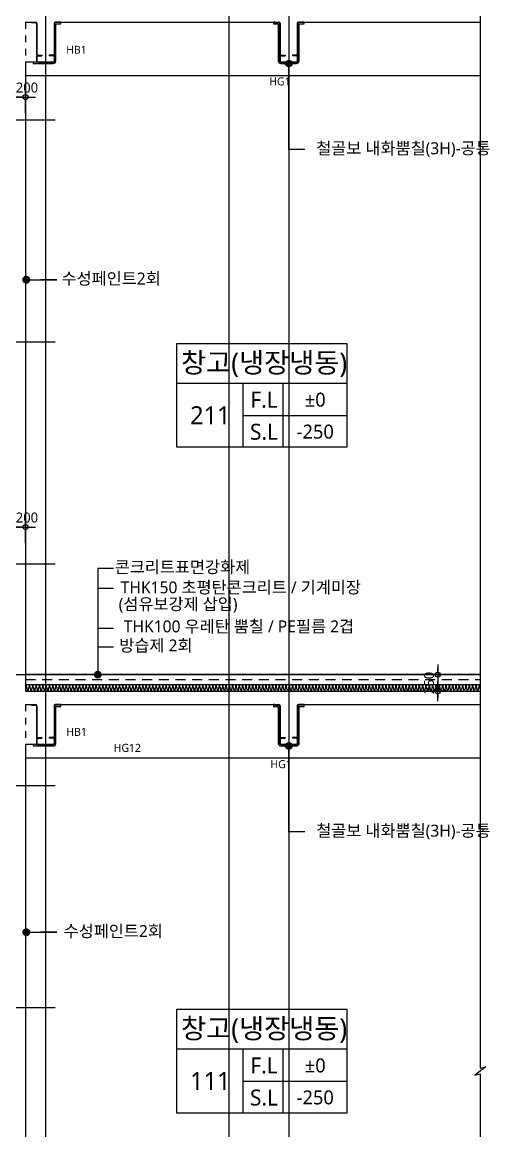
# Model space of a CAD drawing. Header units: millimetres. Extents: x -27104 to 125781, y -3376 to 46996.
# Drawn here: x 81608 to 88625, y 21046 to 37698 of the extents above; entities that cross this region are included whole.
import ezdxf
from ezdxf.enums import TextEntityAlignment as Align

# ---------------------------------------------------------------- set-up
doc = ezdxf.new("R2010")
doc.units = ezdxf.units.MM
doc.header["$LTSCALE"] = 100
doc.header["$MEASUREMENT"] = 0
doc.header["$PDSIZE"] = -10
for name, pattern in [('CEN', [62, 60, -1, 0, -1]), ('HID', [2.5, 1.5, -1]), ('HIDDEN', [2, 1, -1])]:
    doc.linetypes.add(name, pattern=pattern)
doc.layers.get('0').update_dxf_attribs({"linetype": 'CONTINUOUS'})
doc.layers.get('Defpoints').update_dxf_attribs({"color": 171, "linetype": 'CONTINUOUS'})
for name, color, linetype in [('CEN(ST)', 1, 'CEN'), ('CON', 2, 'CONTINUOUS'), ('ELE-6', 8, 'CONTINUOUS'), ('FIN', 8, 'CONTINUOUS'), ('FIN-2', 9, 'CONTINUOUS'), ('HF', 3, 'CONTINUOUS'), ('LED', 7, 'CONTINUOUS'), ('NDIM', 7, 'CONTINUOUS'), ('SYM', 7, 'CONTINUOUS'), ('TEXT(MIN)', 7, 'CONTINUOUS'), ('TEXT(노트)', 7, 'CONTINUOUS'), ('TEXT(실명)', 3, 'CONTINUOUS'), ('TEXT-기입', 6, 'CONTINUOUS'), ('TITLE', 7, 'CONTINUOUS'), ('wire-meshes', 1, 'CONTINUOUS')]:
    doc.layers.add(name, color=color, linetype=linetype)
doc.styles.add('CGS', font='cgse', dxfattribs={"bigfont": 'cgs'})
doc.styles.add('나눔바른고딕', font='NanumBarunGothic.ttf')
doc.dimstyles.new('NDIM 1200', dxfattribs={"dimscale": 75, "dimtxt": 3, "dimasz": 1, "dimexe": 2, "dimexo": 2, "dimgap": 1, "dimtad": 1, "dimdec": 0, "dimdsep": 46, "dimtxsty": 'CGS', "dimblk": 'DOT0', "dimcen": 1, "dimdle": 8, "dimclrd": 256, "dimclre": 256, "dimclrt": 256, "dimadec": 0, "dimazin": 0, "dimtfac": 1, "dimtdec": 0, "dimtix": 1, "dimtmove": 2, "dimatfit": 3, "dimldrblk": 'DOT0', "dimfxl": 1, "dimtolj": 1, "dimtzin": 0, "dimlwd": -1, "dimlwe": -1, "dimarcsym": 0})

# ---------------------------------------------------------------- blocks, each defined once
blk = doc.blocks.new('A$C51E23882')
at = {"layer": 'TITLE'}
blk.add_lwpolyline([(8500, 0), (0, 0), (0, 5200), (8500, 5200)], close=True, dxfattribs=at)
for points in [[(8500, 3200), (0, 3200)], [(3300, 3200), (3300, 0)], [(5300, 3200), (5300, 0)], [(3300, 1600), (8500, 1600)]]:
    blk.add_lwpolyline(points, dxfattribs=at)
at = {"layer": 'TITLE', "style": '나눔바른고딕'}
for s, p in [('F.L', (4352, 2378)), ('S.L', (4352, 778))]:
    blk.add_text(s, height=800, dxfattribs=at).set_placement(p, align=Align.MIDDLE)
blk = doc.blocks.new('*U160')
at = {"layer": 'Defpoints'}
blk.add_point((0, 0), dxfattribs=at)
at = {"layer": 'HF'}
for p, q in [((-209, 0), (-147, 0)), ((-209, 0), (-209, -6)), ((209, 0), (147, 0)), ((209, 0), (209, -6)), ((-209, -6), (-147, -6)), ((-135, -18), (-135, -482)), ((-129, -18), (-129, -482)), ((129, -18), (129, -482)), ((135, -18), (135, -482)), ((209, -6), (147, -6)), ((-117, -494), (-55, -494)), ((-55, -494), (-55, -500)), ((117, -494), (55, -494)), ((55, -494), (55, -500)), ((-135, -518), (-135, -582)), ((-129, -518), (-129, -582)), ((-117, -500), (-55, -500)), ((-117, -506), (-55, -506)), ((-117, -594), (117, -594)), ((-117, -600), (117, -600)), ((-55, -500), (-55, -506)), ((117, -500), (55, -500)), ((55, -500), (55, -506)), ((117, -506), (55, -506)), ((129, -518), (129, -582)), ((135, -518), (135, -582))]:
    blk.add_line(p, q, dxfattribs=at)
for centre, radius, start, end in [((-147, -18), 18, 360, 450), ((147, -18), 18, 90, 180), ((-147, -18), 12, 360, 450), ((147, -18), 12, 90, 180), ((-117, -482), 18, 180, 270), ((-117, -482), 12, 180, 270), ((117, -482), 12, 270, 360), ((117, -482), 18, 270, 360), ((-117, -518), 18, 90, 180), ((-117, -582), 18, 180, 270), ((-117, -518), 12, 90, 180), ((-117, -582), 12, 180, 270), ((117, -518), 18, 0, 90), ((117, -518), 12, 0, 90), ((117, -582), 12, 270, 360), ((117, -582), 18, 270, 360)]:
    blk.add_arc(centre, radius, start, end, dxfattribs=at)
blk = doc.blocks.new('DOT0')
blk.add_line((-3, 0), (3, 0))
at = {"color": 6}
blk.add_circle((0, 0), 0.75, dxfattribs=at)
blk = doc.blocks.new('*D254')
at = {"layer": 'Defpoints', "color": 0, "ltscale": 0.4, "transparency": 16777216}
for p in [(81657, 30115), (81457, 29773), (81657, 29773)]:
    blk.add_point(p, dxfattribs=at)
at = {"layer": 'NDIM', "ltscale": 0.4, "transparency": 16777216}
for p, q in [((81457, 29873), (81457, 30215)), ((81657, 29873), (81657, 30215)), ((81507, 30115), (81607, 30115))]:
    blk.add_line(p, q, dxfattribs=at)
at = {"layer": 'NDIM', "ltscale": 0.4, "transparency": 16777216, "xscale": 50, "yscale": 50, "zscale": 50, "rotation": 180}
blk.add_blockref('DOT0', (81457, 30115), dxfattribs=at)
at = {"layer": 'NDIM', "ltscale": 0.4, "transparency": 16777216, "xscale": 50, "yscale": 50, "zscale": 50}
blk.add_blockref('DOT0', (81657, 30115), dxfattribs=at)
at = {"layer": 'NDIM', "ltscale": 0.4, "transparency": 16777216, "insert": (81679, 30257), "char_height": 150, "attachment_point": 5, "style": '나눔바른고딕'}
blk.add_mtext('\\A1;200', dxfattribs=at)
blk = doc.blocks.new('*D268')
at = {"layer": 'Defpoints', "color": 0, "ltscale": 0.4, "transparency": 16777216}
for p in [(81657, 36573), (81457, 36231), (81657, 36231)]:
    blk.add_point(p, dxfattribs=at)
at = {"layer": 'NDIM', "ltscale": 0.4, "transparency": 16777216}
for p, q in [((81457, 36331), (81457, 36673)), ((81657, 36331), (81657, 36673)), ((81507, 36573), (81607, 36573))]:
    blk.add_line(p, q, dxfattribs=at)
at = {"layer": 'NDIM', "ltscale": 0.4, "transparency": 16777216, "xscale": 50, "yscale": 50, "zscale": 50, "rotation": 180}
blk.add_blockref('DOT0', (81457, 36573), dxfattribs=at)
at = {"layer": 'NDIM', "ltscale": 0.4, "transparency": 16777216, "xscale": 50, "yscale": 50, "zscale": 50}
blk.add_blockref('DOT0', (81657, 36573), dxfattribs=at)
at = {"layer": 'NDIM', "ltscale": 0.4, "transparency": 16777216, "insert": (81679, 36715), "char_height": 150, "attachment_point": 5, "style": '나눔바른고딕'}
blk.add_mtext('\\A1;200', dxfattribs=at)
blk = doc.blocks.new('*D447')
at = {"layer": 'Defpoints', "color": 0, "ltscale": 0.4, "transparency": 16777216}
for p in [(88094, 27898), (87844, 27648), (88094, 27648)]:
    blk.add_point(p, dxfattribs=at)
at = {"layer": 'NDIM', "ltscale": 0.4, "transparency": 16777216}
for p, q in [((87844, 27948), (87844, 27998)), ((87994, 27898), (87744, 27898)), ((87844, 27898), (87844, 27648)), ((87994, 27648), (87744, 27648)), ((87844, 27598), (87844, 27548))]:
    blk.add_line(p, q, dxfattribs=at)
at = {"layer": 'NDIM', "ltscale": 0.4, "transparency": 16777216, "xscale": 50, "yscale": 50, "zscale": 50}
for p, rotation in [((87844, 27898), 270), ((87844, 27648), 90)]:
    blk.add_blockref('DOT0', p, dxfattribs=dict(at, rotation=rotation))
at = {"layer": 'NDIM', "ltscale": 0.4, "transparency": 16777216, "insert": (87713, 27773), "char_height": 150, "attachment_point": 5, "rotation": 90, "style": '나눔바른고딕'}
blk.add_mtext('\\A1;250', dxfattribs=at)

msp = doc.modelspace()

# ---------------------------------------------------------------- hatches: boundary and pattern name
at = {"ltscale": 10000}
h = msp.add_hatch(color=256, dxfattribs=at)
h.dxf.hatch_style = 1
edge = h.paths.add_edge_path()
edge.add_arc((85606.8, 37076.9), 50, 360, 720, ccw=False)
h = msp.add_hatch(color=256, dxfattribs=at)
h.dxf.hatch_style = 1
edge = h.paths.add_edge_path()
edge.add_arc((82741.8, 27897.9), 50, 0, 360)
h = msp.add_hatch(color=256, dxfattribs=at)
h.dxf.hatch_style = 1
edge = h.paths.add_edge_path()
edge.add_arc((85606.8, 26826.9), 50, 360, 720, ccw=False)

# ---------------------------------------------------------------- linework, layer by layer
at = {"layer": 'CEN(ST)', "ltscale": 10000}
for p, q in [((81956.8, 38897.9), (81956.8, 16145.9)), ((84706.8, 38897.9), (84706.8, 825)), ((85606.8, 38897.9), (85606.8, 825)), ((70860.6, 36231.3), (82104.8, 36231.3)), ((70860.6, 32897.9), (82104.8, 32897.9)), ((70860.6, 29564.6), (82104.8, 29564.6)), ((70860.6, 27897.9), (88481.4, 27897.9)), ((70860.6, 26231.3), (82104.8, 26231.3)), ((70860.6, 22897.9), (82104.8, 22897.9))]:
    msp.add_line(p, q, dxfattribs=at)
at = {"layer": 'CON', "ltscale": 10000}
for p, q in [((81656.8, 37097.9), (81656.8, 27647.9)), ((81839.8, 37097.9), (81656.8, 37097.9)), ((81656.8, 26847.9), (81656.8, 17647.9)), ((81839.8, 26847.9), (81656.8, 26847.9))]:
    msp.add_line(p, q, dxfattribs=at)
at = {"layer": 'CON', "ltscale": 0.1}
msp.add_line((81656.8, 27647.9), (88481.4, 27647.9), dxfattribs=at)
for points in [[(82103.8, 37697.9), (85459.8, 37697.9)], [(85753.8, 37697.9), (88481.4, 37697.9)], [(82103.8, 27447.9), (85459.8, 27447.9)], [(85753.8, 27447.9), (88481.4, 27447.9)]]:
    msp.add_lwpolyline(points, dxfattribs=at)
at = {"layer": 'ELE-6', "ltscale": 10000}
for points in [[(81656.8, 36897.9), (88481.4, 36897.9)], [(81656.8, 26647.9), (88481.4, 26647.9)]]:
    msp.add_lwpolyline(points, dxfattribs=at)
at = {"layer": 'FIN', "ltscale": 10000}
msp.add_line((88481.4, 27897.9), (81656.8, 27897.9), dxfattribs=at)
for points in [[(81771.8, 37097.9), (81771.8, 37076.9), (82073.8, 37076.9, 0.4142136), (82112.8, 37115.9), (82112.8, 37670.9), (82186.8, 37670.9), (82186.8, 37697.9), (82165.8, 37697.9), (82165.8, 37691.9), (82103.8, 37691.9, 0.4142136), (82091.8, 37679.9), (82091.8, 37115.9, -0.4142136), (82073.8, 37097.9)], [(85815.8, 37697.9), (85815.8, 37691.9), (85753.8, 37691.9, 0.4142136), (85741.8, 37679.9), (85741.8, 37115.9, -0.4142136), (85723.8, 37097.9), (85489.8, 37097.9, -0.4142136), (85471.8, 37115.9), (85471.8, 37679.9, 0.4142136), (85459.8, 37691.9), (85397.8, 37691.9), (85397.8, 37697.9), (85376.8, 37697.9), (85376.8, 37670.9), (85450.8, 37670.9), (85450.8, 37115.9, 0.4142136), (85489.8, 37076.9), (85723.8, 37076.9, 0.4142136), (85762.8, 37115.9), (85762.8, 37670.9), (85836.8, 37670.9), (85836.8, 37697.9)], [(81771.8, 26847.9), (81771.8, 26826.9), (82073.8, 26826.9, 0.4142136), (82112.8, 26865.9), (82112.8, 27420.9), (82186.8, 27420.9), (82186.8, 27447.9), (82165.8, 27447.9), (82165.8, 27441.9), (82103.8, 27441.9, 0.4142136), (82091.8, 27429.9), (82091.8, 26865.9, -0.4142136), (82073.8, 26847.9)], [(85815.8, 27447.9), (85815.8, 27441.9), (85753.8, 27441.9, 0.4142136), (85741.8, 27429.9), (85741.8, 26865.9, -0.4142136), (85723.8, 26847.9), (85489.8, 26847.9, -0.4142136), (85471.8, 26865.9), (85471.8, 27429.9, 0.4142136), (85459.8, 27441.9), (85397.8, 27441.9), (85397.8, 27447.9), (85376.8, 27447.9), (85376.8, 27420.9), (85450.8, 27420.9), (85450.8, 26865.9, 0.4142136), (85489.8, 26826.9), (85723.8, 26826.9, 0.4142136), (85762.8, 26865.9), (85762.8, 27420.9), (85836.8, 27420.9), (85836.8, 27447.9)]]:
    msp.add_lwpolyline(points, format="xyb", close=True, dxfattribs=at)
msp.add_lwpolyline([(81656.8, 27747.9), (88481.4, 27747.9)], dxfattribs=at)
at = {"layer": 'FIN', "ltscale": 1000}
for points in [[(81667.3, 27647.9, 0.5248557), (81686, 27675), (81673.6, 27720.8, -1.4491979), (81711, 27720.8), (81698.6, 27675, 0.5248557), (81717.3, 27647.9, 0.5248557), (81736, 27675), (81723.6, 27720.8, -1.4491979), (81761, 27720.8), (81748.6, 27675, 0.5248557), (81767.3, 27647.9, 0.5248557), (81786, 27675), (81773.6, 27720.8, -1.4491979), (81811, 27720.8), (81798.6, 27675, 0.5248557), (81817.3, 27647.9, 0.5248557), (81836, 27675), (81823.6, 27720.8, -1.4491979), (81861, 27720.8), (81848.6, 27675, 0.5248557), (81867.3, 27647.9, 0.5248557), (81886, 27675), (81873.6, 27720.8, -1.4491979), (81911, 27720.8), (81898.6, 27675, 0.5248557), (81917.3, 27647.9, 0.5248557), (81936, 27675), (81923.6, 27720.8, -1.4491979), (81961, 27720.8), (81948.6, 27675, 0.5248557), (81967.3, 27647.9, 0.5248557), (81986, 27675), (81973.6, 27720.8, -1.4491979), (82011, 27720.8), (81998.6, 27675, 0.5248557), (82017.3, 27647.9, 0.5248557), (82036, 27675), (82023.6, 27720.8, -1.4491979), (82061, 27720.8), (82048.6, 27675, 0.5248557), (82067.3, 27647.9, 0.5248557), (82086, 27675), (82073.6, 27720.8, -1.4491979), (82111, 27720.8), (82098.6, 27675, 0.5248557), (82117.3, 27647.9, 0.5248557), (82136, 27675), (82123.6, 27720.8, -1.4491979), (82161, 27720.8), (82148.6, 27675, 0.5248557), (82167.3, 27647.9, 0.5248557), (82186, 27675), (82173.6, 27720.8, -1.4491979), (82211, 27720.8), (82198.6, 27675, 0.5248557), (82217.3, 27647.9, 0.5248557), (82236, 27675), (82223.6, 27720.8, -1.4491979), (82261, 27720.8), (82248.6, 27675, 0.5248557), (82267.3, 27647.9, 0.5248557), (82286, 27675), (82273.6, 27720.8, -1.4491979), (82311, 27720.8), (82298.6, 27675, 0.5248557), (82317.3, 27647.9, 0.5248557), (82336, 27675), (82323.6, 27720.8, -1.4491979), (82361, 27720.8), (82348.6, 27675, 0.5248557), (82367.3, 27647.9, 0.5248557), (82386, 27675), (82373.6, 27720.8, -1.4491979), (82411, 27720.8), (82398.6, 27675, 0.5248557), (82417.3, 27647.9, 0.5248557), (82436, 27675), (82423.6, 27720.8, -1.4491979), (82461, 27720.8), (82448.6, 27675, 0.5248557), (82467.3, 27647.9, 0.5248557), (82486, 27675), (82473.6, 27720.8, -1.4491979), (82511, 27720.8), (82498.6, 27675, 0.5248557), (82517.3, 27647.9, 0.5248557), (82536, 27675), (82523.6, 27720.8, -1.4491979), (82561, 27720.8), (82548.6, 27675, 0.5248557), (82567.3, 27647.9, 0.5248557), (82586, 27675), (82573.6, 27720.8, -1.4491979), (82611, 27720.8), (82598.6, 27675, 0.5248557), (82617.3, 27647.9, 0.5248557), (82636, 27675), (82623.6, 27720.8, -1.4491979), (82661, 27720.8), (82648.6, 27675, 0.5248557), (82667.3, 27647.9, 0.5248557), (82686, 27675), (82673.6, 27720.8, -1.4491979), (82711, 27720.8), (82698.6, 27675, 0.5248557), (82717.3, 27647.9, 0.5248557), (82736, 27675), (82723.6, 27720.8, -1.4491979), (82761, 27720.8), (82748.6, 27675, 0.5248557), (82767.3, 27647.9, 0.5248557), (82786, 27675), (82773.6, 27720.8, -1.4491979), (82811, 27720.8), (82798.6, 27675, 0.5248557), (82817.3, 27647.9, 0.5248557), (82836, 27675), (82823.6, 27720.8, -1.4491979), (82861, 27720.8), (82848.6, 27675, 0.5248557), (82867.3, 27647.9, 0.5248557), (82886, 27675), (82873.6, 27720.8, -1.4491979), (82911, 27720.8), (82898.6, 27675, 0.5248557), (82917.3, 27647.9, 0.5248557), (82936, 27675), (82923.6, 27720.8, -1.4491979), (82961, 27720.8), (82948.6, 27675, 0.5248557), (82967.3, 27647.9, 0.5248557), (82986, 27675), (82973.6, 27720.8, -1.4491979), (83011, 27720.8), (82998.6, 27675, 0.5248557), (83017.3, 27647.9, 0.5248557), (83036, 27675), (83023.6, 27720.8, -1.4491979), (83061, 27720.8), (83048.6, 27675, 0.5248557), (83067.3, 27647.9, 0.5248557), (83086, 27675), (83073.6, 27720.8, -1.4491979), (83111, 27720.8), (83098.6, 27675, 0.5248557), (83117.3, 27647.9, 0.5248557), (83136, 27675), (83123.6, 27720.8, -1.4491979), (83161, 27720.8), (83148.6, 27675, 0.5248557), (83167.3, 27647.9, 0.5248557), (83186, 27675), (83173.6, 27720.8, -1.4491979), (83211, 27720.8), (83198.6, 27675, 0.5248557), (83217.3, 27647.9, 0.5248557), (83236, 27675), (83223.6, 27720.8, -1.4491979), (83261, 27720.8), (83248.6, 27675, 0.5248557), (83267.3, 27647.9)], [(83267.3, 27647.9, 0.5248557), (83286, 27675), (83273.6, 27720.8, -1.4491979), (83311, 27720.8), (83298.6, 27675, 0.5248557), (83317.3, 27647.9, 0.5248557), (83336, 27675), (83323.6, 27720.8, -1.4491979), (83361, 27720.8), (83348.6, 27675, 0.5248557), (83367.3, 27647.9, 0.5248557), (83386, 27675), (83373.6, 27720.8, -1.4491979), (83411, 27720.8), (83398.6, 27675, 0.5248557), (83417.3, 27647.9, 0.5248557), (83436, 27675), (83423.6, 27720.8, -1.4491979), (83461, 27720.8), (83448.6, 27675, 0.5248557), (83467.3, 27647.9, 0.5248557), (83486, 27675), (83473.6, 27720.8, -1.4491979), (83511, 27720.8), (83498.6, 27675, 0.5248557), (83517.3, 27647.9, 0.5248557), (83536, 27675), (83523.6, 27720.8, -1.4491979), (83561, 27720.8), (83548.6, 27675, 0.5248557), (83567.3, 27647.9, 0.5248557), (83586, 27675), (83573.6, 27720.8, -1.4491979), (83611, 27720.8), (83598.6, 27675, 0.5248557), (83617.3, 27647.9, 0.5248557), (83636, 27675), (83623.6, 27720.8, -1.4491979), (83661, 27720.8), (83648.6, 27675, 0.5248557), (83667.3, 27647.9, 0.5248557), (83686, 27675), (83673.6, 27720.8, -1.4491979), (83711, 27720.8), (83698.6, 27675, 0.5248557), (83717.3, 27647.9, 0.5248557), (83736, 27675), (83723.6, 27720.8, -1.4491979), (83761, 27720.8), (83748.6, 27675, 0.5248557), (83767.3, 27647.9, 0.5248557), (83786, 27675), (83773.6, 27720.8, -1.4491979), (83811, 27720.8), (83798.6, 27675, 0.5248557), (83817.3, 27647.9, 0.5248557), (83836, 27675), (83823.6, 27720.8, -1.4491979), (83861, 27720.8), (83848.6, 27675, 0.5248557), (83867.3, 27647.9, 0.5248557), (83886, 27675), (83873.6, 27720.8, -1.4491979), (83911, 27720.8), (83898.6, 27675, 0.5248557), (83917.3, 27647.9, 0.5248557), (83936, 27675), (83923.6, 27720.8, -1.4491979), (83961, 27720.8), (83948.6, 27675, 0.5248557), (83967.3, 27647.9, 0.5248557), (83986, 27675), (83973.6, 27720.8, -1.4491979), (84011, 27720.8), (83998.6, 27675, 0.5248557), (84017.3, 27647.9, 0.5248557), (84036, 27675), (84023.6, 27720.8, -1.4491979), (84061, 27720.8), (84048.6, 27675, 0.5248557), (84067.3, 27647.9, 0.5248557), (84086, 27675), (84073.6, 27720.8, -1.4491979), (84111, 27720.8), (84098.6, 27675, 0.5248557), (84117.3, 27647.9, 0.5248557), (84136, 27675), (84123.6, 27720.8, -1.4491979), (84161, 27720.8), (84148.6, 27675, 0.5248557), (84167.3, 27647.9, 0.5248557), (84186, 27675), (84173.6, 27720.8, -1.4491979), (84211, 27720.8), (84198.6, 27675, 0.5248557), (84217.3, 27647.9, 0.5248557), (84236, 27675), (84223.6, 27720.8, -1.4491979), (84261, 27720.8), (84248.6, 27675, 0.5248557), (84267.3, 27647.9, 0.5248557), (84286, 27675), (84273.6, 27720.8, -1.4491979), (84311, 27720.8), (84298.6, 27675, 0.5248557), (84317.3, 27647.9, 0.5248557), (84336, 27675), (84323.6, 27720.8, -1.4491979), (84361, 27720.8), (84348.6, 27675, 0.5248557), (84367.3, 27647.9, 0.5248557), (84386, 27675), (84373.6, 27720.8, -1.4491979), (84411, 27720.8), (84398.6, 27675, 0.5248557), (84417.3, 27647.9, 0.5248557), (84436, 27675), (84423.6, 27720.8, -1.4491979), (84461, 27720.8), (84448.6, 27675, 0.5248557), (84467.3, 27647.9, 0.5248557), (84486, 27675), (84473.6, 27720.8, -1.4491979), (84511, 27720.8), (84498.6, 27675, 0.5248557), (84517.3, 27647.9, 0.5248557), (84536, 27675), (84523.6, 27720.8, -1.4491979), (84561, 27720.8), (84548.6, 27675, 0.5248557), (84567.3, 27647.9, 0.5248557), (84586, 27675), (84573.6, 27720.8, -1.4491979), (84611, 27720.8), (84598.6, 27675, 0.5248557), (84617.3, 27647.9, 0.5248557), (84636, 27675), (84623.6, 27720.8, -1.4491979), (84661, 27720.8), (84648.6, 27675, 0.5248557), (84667.3, 27647.9, 0.5248557), (84686, 27675), (84673.6, 27720.8, -1.4491979), (84711, 27720.8), (84698.6, 27675, 0.5248557), (84717.3, 27647.9, 0.5248557), (84736, 27675), (84723.6, 27720.8, -1.4491979), (84761, 27720.8), (84748.6, 27675, 0.5248557), (84767.3, 27647.9, 0.5248557), (84786, 27675), (84773.6, 27720.8, -1.4491979), (84811, 27720.8), (84798.6, 27675, 0.5248557), (84817.3, 27647.9, 0.5248557), (84836, 27675), (84823.6, 27720.8, -1.4491979), (84861, 27720.8), (84848.6, 27675, 0.5248557), (84867.3, 27647.9)], [(84867.3, 27647.9, 0.5248557), (84886, 27675), (84873.6, 27720.8, -1.4491979), (84911, 27720.8), (84898.6, 27675, 0.5248557), (84917.3, 27647.9, 0.5248557), (84936, 27675), (84923.6, 27720.8, -1.4491979), (84961, 27720.8), (84948.6, 27675, 0.5248557), (84967.3, 27647.9, 0.5248557), (84986, 27675), (84973.6, 27720.8, -1.4491979), (85011, 27720.8), (84998.6, 27675, 0.5248557), (85017.3, 27647.9, 0.5248557), (85036, 27675), (85023.6, 27720.8, -1.4491979), (85061, 27720.8), (85048.6, 27675, 0.5248557), (85067.3, 27647.9, 0.5248557), (85086, 27675), (85073.6, 27720.8, -1.4491979), (85111, 27720.8), (85098.6, 27675, 0.5248557), (85117.3, 27647.9, 0.5248557), (85136, 27675), (85123.6, 27720.8, -1.4491979), (85161, 27720.8), (85148.6, 27675, 0.5248557), (85167.3, 27647.9, 0.5248557), (85186, 27675), (85173.6, 27720.8, -1.4491979), (85211, 27720.8), (85198.6, 27675, 0.5248557), (85217.3, 27647.9, 0.5248557), (85236, 27675), (85223.6, 27720.8, -1.4491979), (85261, 27720.8), (85248.6, 27675, 0.5248557), (85267.3, 27647.9, 0.5248557), (85286, 27675), (85273.6, 27720.8, -1.4491979), (85311, 27720.8), (85298.6, 27675, 0.5248557), (85317.3, 27647.9, 0.5248557), (85336, 27675), (85323.6, 27720.8, -1.4491979), (85361, 27720.8), (85348.6, 27675, 0.5248557), (85367.3, 27647.9, 0.5248557), (85386, 27675), (85373.6, 27720.8, -1.4491979), (85411, 27720.8), (85398.6, 27675, 0.5248557), (85417.3, 27647.9, 0.5248557), (85436, 27675), (85423.6, 27720.8, -1.4491979), (85461, 27720.8), (85448.6, 27675, 0.5248557), (85467.3, 27647.9, 0.5248557), (85486, 27675), (85473.6, 27720.8, -1.4491979), (85511, 27720.8), (85498.6, 27675, 0.5248557), (85517.3, 27647.9, 0.5248557), (85536, 27675), (85523.6, 27720.8, -1.4491979), (85561, 27720.8), (85548.6, 27675, 0.5248557), (85567.3, 27647.9, 0.5248557), (85586, 27675), (85573.6, 27720.8, -1.4491979), (85611, 27720.8), (85598.6, 27675, 0.5248557), (85617.3, 27647.9, 0.5248557), (85636, 27675), (85623.6, 27720.8, -1.4491979), (85661, 27720.8), (85648.6, 27675, 0.5248557), (85667.3, 27647.9, 0.5248557), (85686, 27675), (85673.6, 27720.8, -1.4491979), (85711, 27720.8), (85698.6, 27675, 0.5248557), (85717.3, 27647.9, 0.5248557), (85736, 27675), (85723.6, 27720.8, -1.4491979), (85761, 27720.8), (85748.6, 27675, 0.5248557), (85767.3, 27647.9, 0.5248557), (85786, 27675), (85773.6, 27720.8, -1.4491979), (85811, 27720.8), (85798.6, 27675, 0.5248557), (85817.3, 27647.9, 0.5248557), (85836, 27675), (85823.6, 27720.8, -1.4491979), (85861, 27720.8), (85848.6, 27675, 0.5248557), (85867.3, 27647.9, 0.5248557), (85886, 27675), (85873.6, 27720.8, -1.4491979), (85911, 27720.8), (85898.6, 27675, 0.5248557), (85917.3, 27647.9, 0.5248557), (85936, 27675), (85923.6, 27720.8, -1.4491979), (85961, 27720.8), (85948.6, 27675, 0.5248557), (85967.3, 27647.9, 0.5248557), (85986, 27675), (85973.6, 27720.8, -1.4491979), (86011, 27720.8), (85998.6, 27675, 0.5248557), (86017.3, 27647.9, 0.5248557), (86036, 27675), (86023.6, 27720.8, -1.4491979), (86061, 27720.8), (86048.6, 27675, 0.5248557), (86067.3, 27647.9, 0.5248557), (86086, 27675), (86073.6, 27720.8, -1.4491979), (86111, 27720.8), (86098.6, 27675, 0.5248557), (86117.3, 27647.9, 0.5248557), (86136, 27675), (86123.6, 27720.8, -1.4491979), (86161, 27720.8), (86148.6, 27675, 0.5248557), (86167.3, 27647.9, 0.5248557), (86186, 27675), (86173.6, 27720.8, -1.4491979), (86211, 27720.8), (86198.6, 27675, 0.5248557), (86217.3, 27647.9, 0.5248557), (86236, 27675), (86223.6, 27720.8, -1.4491979), (86261, 27720.8), (86248.6, 27675, 0.5248557), (86267.3, 27647.9, 0.5248557), (86286, 27675), (86273.6, 27720.8, -1.4491979), (86311, 27720.8), (86298.6, 27675, 0.5248557), (86317.3, 27647.9, 0.5248557), (86336, 27675), (86323.6, 27720.8, -1.4491979), (86361, 27720.8), (86348.6, 27675, 0.5248557), (86367.3, 27647.9, 0.5248557), (86386, 27675), (86373.6, 27720.8, -1.4491979), (86411, 27720.8), (86398.6, 27675, 0.5248557), (86417.3, 27647.9, 0.5248557), (86436, 27675), (86423.6, 27720.8, -1.4491979), (86461, 27720.8), (86448.6, 27675, 0.5248557), (86467.3, 27647.9)], [(86467.3, 27647.9, 0.5248557), (86486, 27675), (86473.6, 27720.8, -1.4491979), (86511, 27720.8), (86498.6, 27675, 0.5248557), (86517.3, 27647.9, 0.5248557), (86536, 27675), (86523.6, 27720.8, -1.4491979), (86561, 27720.8), (86548.6, 27675, 0.5248557), (86567.3, 27647.9, 0.5248557), (86586, 27675), (86573.6, 27720.8, -1.4491979), (86611, 27720.8), (86598.6, 27675, 0.5248557), (86617.3, 27647.9, 0.5248557), (86636, 27675), (86623.6, 27720.8, -1.4491979), (86661, 27720.8), (86648.6, 27675, 0.5248557), (86667.3, 27647.9, 0.5248557), (86686, 27675), (86673.6, 27720.8, -1.4491979), (86711, 27720.8), (86698.6, 27675, 0.5248557), (86717.3, 27647.9, 0.5248557), (86736, 27675), (86723.6, 27720.8, -1.4491979), (86761, 27720.8), (86748.6, 27675, 0.5248557), (86767.3, 27647.9, 0.5248557), (86786, 27675), (86773.6, 27720.8, -1.4491979), (86811, 27720.8), (86798.6, 27675, 0.5248557), (86817.3, 27647.9, 0.5248557), (86836, 27675), (86823.6, 27720.8, -1.4491979), (86861, 27720.8), (86848.6, 27675, 0.5248557), (86867.3, 27647.9, 0.5248557), (86886, 27675), (86873.6, 27720.8, -1.4491979), (86911, 27720.8), (86898.6, 27675, 0.5248557), (86917.3, 27647.9, 0.5248557), (86936, 27675), (86923.6, 27720.8, -1.4491979), (86961, 27720.8), (86948.6, 27675, 0.5248557), (86967.3, 27647.9, 0.5248557), (86986, 27675), (86973.6, 27720.8, -1.4491979), (87011, 27720.8), (86998.6, 27675, 0.5248557), (87017.3, 27647.9, 0.5248557), (87036, 27675), (87023.6, 27720.8, -1.4491979), (87061, 27720.8), (87048.6, 27675, 0.5248557), (87067.3, 27647.9, 0.5248557), (87086, 27675), (87073.6, 27720.8, -1.4491979), (87111, 27720.8), (87098.6, 27675, 0.5248557), (87117.3, 27647.9, 0.5248557), (87136, 27675), (87123.6, 27720.8, -1.4491979), (87161, 27720.8), (87148.6, 27675, 0.5248557), (87167.3, 27647.9, 0.5248557), (87186, 27675), (87173.6, 27720.8, -1.4491979), (87211, 27720.8), (87198.6, 27675, 0.5248557), (87217.3, 27647.9, 0.5248557), (87236, 27675), (87223.6, 27720.8, -1.4491979), (87261, 27720.8), (87248.6, 27675, 0.5248557), (87267.3, 27647.9, 0.5248557), (87286, 27675), (87273.6, 27720.8, -1.4491979), (87311, 27720.8), (87298.6, 27675, 0.5248557), (87317.3, 27647.9, 0.5248557), (87336, 27675), (87323.6, 27720.8, -1.4491979), (87361, 27720.8), (87348.6, 27675, 0.5248557), (87367.3, 27647.9, 0.5248557), (87386, 27675), (87373.6, 27720.8, -1.4491979), (87411, 27720.8), (87398.6, 27675, 0.5248557), (87417.3, 27647.9, 0.5248557), (87436, 27675), (87423.6, 27720.8, -1.4491979), (87461, 27720.8), (87448.6, 27675, 0.5248557), (87467.3, 27647.9, 0.5248557), (87486, 27675), (87473.6, 27720.8, -1.4491979), (87511, 27720.8), (87498.6, 27675, 0.5248557), (87517.3, 27647.9, 0.5248557), (87536, 27675), (87523.6, 27720.8, -1.4491979), (87561, 27720.8), (87548.6, 27675, 0.5248557), (87567.3, 27647.9, 0.5248557), (87586, 27675), (87573.6, 27720.8, -1.4491979), (87611, 27720.8), (87598.6, 27675, 0.5248557), (87617.3, 27647.9, 0.5248557), (87636, 27675), (87623.6, 27720.8, -1.4491979), (87661, 27720.8), (87648.6, 27675, 0.5248557), (87667.3, 27647.9, 0.5248557), (87686, 27675), (87673.6, 27720.8, -1.4491979), (87711, 27720.8), (87698.6, 27675, 0.5248557), (87717.3, 27647.9, 0.5248557), (87736, 27675), (87723.6, 27720.8, -1.4491979), (87761, 27720.8), (87748.6, 27675, 0.5248557), (87767.3, 27647.9, 0.5248557), (87786, 27675), (87773.6, 27720.8, -1.4491979), (87811, 27720.8), (87798.6, 27675, 0.5248557), (87817.3, 27647.9, 0.5248557), (87836, 27675), (87823.6, 27720.8, -1.4491979), (87861, 27720.8), (87848.6, 27675, 0.5248557), (87867.3, 27647.9, 0.5248557), (87886, 27675), (87873.6, 27720.8, -1.4491979), (87911, 27720.8), (87898.6, 27675, 0.5248557), (87917.3, 27647.9, 0.5248557), (87936, 27675), (87923.6, 27720.8, -1.4491979), (87961, 27720.8), (87948.6, 27675, 0.5248557), (87967.3, 27647.9, 0.5248557), (87986, 27675), (87973.6, 27720.8, -0.3531785), (87981.4, 27744.7, -0.3531785)], [(87967.3, 27647.9, 0.5248557), (87986, 27675), (87973.6, 27720.8, -1.4491979), (88011, 27720.8), (87998.6, 27675, 0.5248557), (88017.3, 27647.9, 0.5248557), (88036, 27675), (88023.6, 27720.8, -1.4491979), (88061, 27720.8), (88048.6, 27675, 0.5248557), (88067.3, 27647.9, 0.5248557), (88086, 27675), (88073.6, 27720.8, -1.4491979), (88111, 27720.8), (88098.6, 27675, 0.5248557), (88117.3, 27647.9, 0.5248557), (88136, 27675), (88123.6, 27720.8, -1.4491979), (88161, 27720.8), (88148.6, 27675, 0.5248557), (88167.3, 27647.9, 0.5248557), (88186, 27675), (88173.6, 27720.8, -1.4491979), (88211, 27720.8), (88198.6, 27675, 0.5248557), (88217.3, 27647.9, 0.5248557), (88236, 27675), (88223.6, 27720.8, -1.4491979), (88261, 27720.8), (88248.6, 27675, 0.5248557), (88267.3, 27647.9, 0.5248557), (88286, 27675), (88273.6, 27720.8, -1.4491979), (88311, 27720.8), (88298.6, 27675, 0.5248557), (88317.3, 27647.9, 0.5248557), (88336, 27675), (88323.6, 27720.8, -1.4491979), (88361, 27720.8), (88348.6, 27675, 0.5248557), (88367.3, 27647.9, 0.5248557), (88386, 27675), (88373.6, 27720.8, -1.4491979), (88411, 27720.8), (88398.6, 27675, 0.5248557), (88417.3, 27647.9, 0.5248557), (88436, 27675), (88423.6, 27720.8, -1.4491979), (88461, 27720.8), (88448.6, 27675, 0.5248557), (88467.3, 27647.9, 0.5248557), (88486, 27675), (88473.6, 27720.8, -0.3531776), (88481.4, 27744.7, -0.3531776)]]:
    msp.add_lwpolyline(points, format="xyb", dxfattribs=at)
at = {"layer": 'FIN-2', "linetype": 'HIDDEN'}
for p, q in [((81656.8, 37697.9), (81656.8, 37097.9)), ((81656.8, 27447.9), (81656.8, 26847.9))]:
    msp.add_line(p, q, dxfattribs=at)
for points in [[(81656.8, 37697.9), (81809.8, 37697.9)], [(81656.8, 27447.9), (81809.8, 27447.9)]]:
    msp.add_lwpolyline(points, dxfattribs=at)
at = {"layer": 'LED', "ltscale": 10000}
for p, q in [((85606.8, 35786.9), (85606.8, 37076.9)), ((85849.6, 35786.9), (85606.8, 35786.9)), ((82977.9, 29490.7), (82741.8, 29490.7)), ((82741.8, 29490.7), (82741.8, 27897.9)), ((82977.9, 29193), (82741.8, 29193)), ((82977.9, 28592.1), (82741.8, 28592.1)), ((82977.9, 28312.7), (82741.8, 28312.7)), ((85606.8, 25536.9), (85606.8, 26826.9)), ((85849.6, 25536.9), (85606.8, 25536.9))]:
    msp.add_line(p, q, dxfattribs=at)
for centre in [(85606.8, 37076.9), (82741.8, 27897.9), (85606.8, 26826.9)]:
    msp.add_circle(centre, 50, dxfattribs=at)
at = {"layer": 'SYM', "ltscale": 10000}
msp.add_lwpolyline([(88481.4, 38897.9), (88481.4, 21985.6), (88563.9, 22005.9), (88398.9, 21884.4), (88481.4, 21904.6), (88481.4, 825)], dxfattribs=at)
at = {"layer": 'wire-meshes', "linetype": 'HID'}
msp.add_lwpolyline([(81656.8, 27822.9), (88481.4, 27822.9)], dxfattribs=at)

# ---------------------------------------------------------------- block references
at = {"xscale": 0.3, "yscale": 0.3, "zscale": 0.3}
for p in [(83930.5, 31312.3), (83930.5, 21312.3)]:
    msp.add_blockref('A$C51E23882', p, dxfattribs=at)
at = {"layer": 'HF'}
for p in [(81956.8, 37697.9), (85606.8, 37697.9), (81956.8, 27447.9), (85606.8, 27447.9)]:
    msp.add_blockref('*U160', p, dxfattribs=at)

# ---------------------------------------------------------------- texts
at = {"layer": 'TEXT(MIN)', "style": '나눔바른고딕'}
for p in [(88637.9, 35804.5), (88637.9, 25554.5)]:
    msp.add_text('철골보 내화뿜칠(3H)-공통', height=180, rotation=360, dxfattribs=at).set_placement(p, align=Align.MIDDLE_RIGHT)
for s, p in [('수성페인트2회', (83686.6, 33847.1)), ('콘크리트표면강화제', (85028.9, 29514.5)), ('THK150 초평탄콘크리트 / 기계미장', (86691.7, 29209.1)), ('(섬유보강제 삽입)', (84838.6, 28958.2)), ('THK100 우레탄 뿜칠 / PE필름 2겹', (86588.8, 28622.7)), ('방습제 2회', (84163.7, 28336.4)), ('수성페인트2회', (83719.2, 24046.7))]:
    msp.add_text(s, height=180, dxfattribs=at).set_placement(p, align=Align.MIDDLE_RIGHT)
at = {"layer": 'TEXT(노트)', "style": '나눔바른고딕'}
for s, p in [('HB1', (82268, 37283.5)), ('HG1', (85315.7, 36807.8)), ('HB1', (82271, 27038.4)), ('HG12', (82980.4, 26798.6)), ('HG1', (85333, 26553.9))]:
    msp.add_text(s, height=120, dxfattribs=at).set_placement(p, align=Align.MIDDLE_LEFT)
at = {"layer": 'TEXT(실명)', "style": '나눔바른고딕'}
for p in [(85238, 32570.5), (85238, 22570.5)]:
    msp.add_text('창고(냉장냉동)', height=300, dxfattribs=at).set_placement(p, align=Align.MIDDLE)
at = {"layer": 'TEXT-기입', "style": '나눔바른고딕'}
for s, height, p in [('±0', 210, (86005.3, 32028.6)), ('211', 270, (84429.7, 31796.3)), ('-250', 210, (86005.3, 31548.6)), ('±0', 210, (86005.3, 22028.6)), ('111', 270, (84429.7, 21796.3)), ('-250', 210, (86005.3, 21548.6))]:
    msp.add_text(s, height=height, dxfattribs=at).set_placement(p, align=Align.MIDDLE)

# ---------------------------------------------------------------- dimensions: what is measured, and where the dimension line sits
at = {"layer": 'NDIM', "ltscale": 0.4}
for base, p1, p2, picture, middle in [((81656.8, 36573.1), (81456.8, 36231.3), (81656.8, 36231.3), '*D268', (81678.9, 36714.9)), ((81656.8, 30115.2), (81456.8, 29773.4), (81656.8, 29773.4), '*D254', (81678.9, 30257.1))]:
    dim = msp.add_linear_dim(base=base, p1=p1, p2=p2, dimstyle='NDIM 1200', override={"dimscale": 50, "dimtxsty": '나눔바른고딕'}, dxfattribs=at)
    dim.commit()
    dim.dimension.update_dxf_attribs({"geometry": picture, "text_midpoint": middle, "dimtype": 160})
dim = msp.add_linear_dim(base=(87844.3, 27647.9), p1=(88093.5, 27897.9), p2=(88093.5, 27647.9), angle=270, dimstyle='NDIM 1200', override={"dimscale": 50, "dimtxsty": '나눔바른고딕'}, dxfattribs=at)
dim.commit()
dim.dimension.update_dxf_attribs({"geometry": '*D447', "text_midpoint": (87712.9, 27772.9)})

# ---------------------------------------------------------------- leaders
at = {"layer": 'NDIM', "ltscale": 10000}
for points in [[(81668.4, 33829.3), (82129.1, 33829.3), (81881.5, 33829.3)], [(81668.4, 24028.9), (82129.1, 24028.9), (81881.5, 24028.9)]]:
    msp.add_leader(points, dimstyle='NDIM 1200', override={"dimscale": 120, "dimasz": 1, "dimgap": 1, "dimtad": 0, "dimldrblk": 'Dot'}, dxfattribs=at)

doc.saveas('drawing.dxf')
